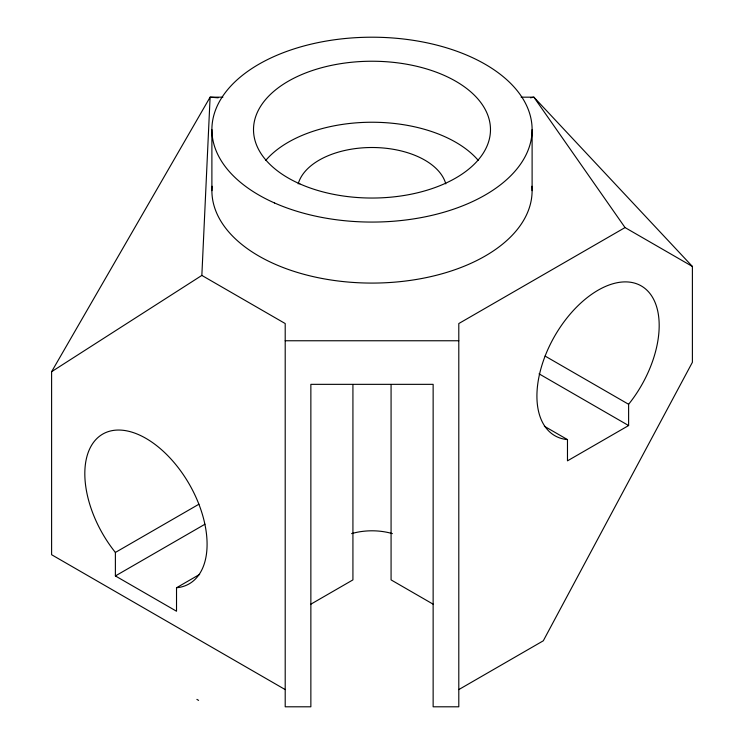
<?xml version="1.0" encoding="UTF-8"?>
<svg xmlns="http://www.w3.org/2000/svg" width="744" height="744" viewBox="0 0 744 744"><rect width="100%" height="100%" fill="white"/><g stroke="black" fill="none" stroke-linecap="round" stroke-linejoin="round"><path stroke-width="1.12" d="M285.203 689.586L51.606 554.717L51.606 371.702L201.847 275.419L210.106 97.176L222.875 97.176M51.606 371.702L210.106 97.176L218.187 97.799M458.797 689.586L543.297 640.798L692.394 362.282L692.394 266.454L625.044 227.571L458.797 323.547L458.797 706.8L433.138 706.8L433.138 384.341L310.862 384.341L310.862 706.8L285.203 706.8L285.203 323.547L201.847 275.419M115.385 552.448A86.462 49.913 60 0 1 99.119 436.551A86.462 49.913 60 0 1 192.78 490.631A86.462 49.913 60 0 1 176.523 587.751L176.523 611.233L115.385 575.94L115.385 552.448L198.908 504.227M115.385 575.94L204.944 524.232M176.523 587.751L199.662 574.387M310.843 604.193L352.926 579.892L352.926 384.676M628.615 425.549L567.477 460.843L567.477 439.592A86.462 49.913 -60 0 1 551.22 342.473A86.462 49.913 -60 0 1 644.881 288.393A86.462 49.913 -60 0 1 628.615 404.29L628.615 425.549L539.056 373.841M530.491 97.79L533.894 97.176L692.394 266.454M521.126 97.176L533.894 97.176L625.044 227.571M285.203 340.761L458.797 340.761M545.092 356.069L628.615 404.29M544.338 426.228L567.477 439.592M433.157 604.193L391.074 579.892L391.074 384.676M196.9 699.388L198.592 700.374M532.109 129.633L532.109 190.641M211.891 129.633L211.891 190.641M531.923 186.251A160.109 92.433 0 0 1 372 283.083A160.109 92.433 0 0 1 212.077 186.251M265.738 160.388A118.482 68.401 0 0 1 372 122.239A118.482 68.401 0 0 1 478.262 160.388M351.633 533.625A44.826 25.882 0 0 1 392.367 533.625M298.204 183.889A74.716 43.133 0 0 1 372 147.507A74.716 43.133 0 0 1 445.796 183.889M299.879 183.907A118.482 68.401 0 0 0 489.468 138.57A118.482 68.401 0 0 0 326.663 66.439A118.482 68.401 0 0 0 299.879 183.907M274.536 202.972A160.109 92.433 0 0 0 530.742 141.704A160.109 92.433 0 0 0 310.732 44.24A160.109 92.433 0 0 0 274.536 202.972"/></g></svg>
